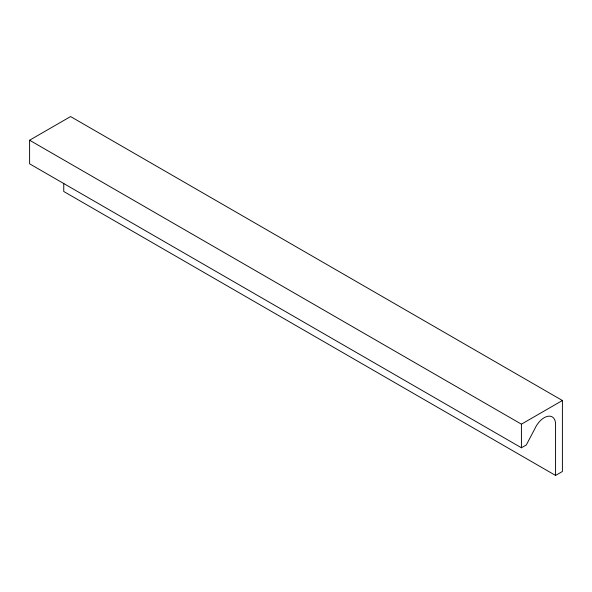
<?xml version="1.0" encoding="UTF-8"?>
<svg xmlns="http://www.w3.org/2000/svg" width="592" height="592" viewBox="0 0 592 592"><rect width="100%" height="100%" fill="white"/><g stroke="black" fill="none" stroke-linecap="round" stroke-linejoin="round"><path stroke-width="0.89" d="M555.57 475.443L555.57 424.279A16.095 9.294 -60 0 0 547.6 416.339A16.095 9.294 -60 0 0 534.857 428.712L526.332 444.932L521.419 447.774L29.6 163.821L29.6 140.223L70.581 116.557L562.4 400.51L562.4 471.498L555.57 475.443L63.751 191.49L63.751 183.268M29.6 140.223L521.419 424.168L562.4 400.51M521.419 424.168L521.419 447.774"/></g></svg>
